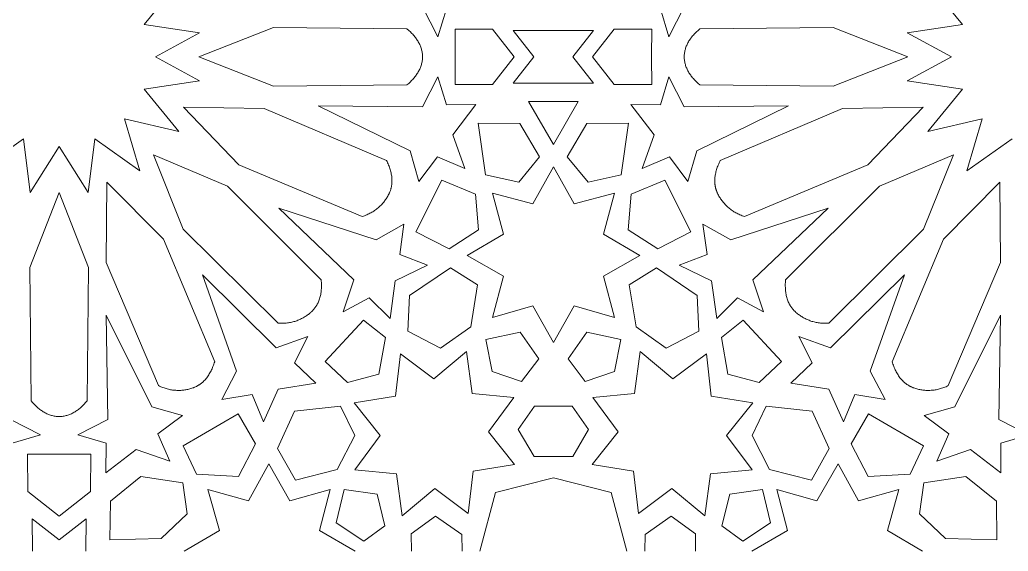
# Model space of a CAD drawing. Header units: millimetres. Extents: x -169 to 2587, y -2213 to 542.
# Drawn here: x 1173 to 2091, y -2213 to -1719 of the extents above; entities that cross this region are included whole.
import ezdxf

# ---------------------------------------------------------------- set-up
doc = ezdxf.new("R2010")
doc.units = ezdxf.units.MM

msp = doc.modelspace()

# ---------------------------------------------------------------- linework, layer by layer
at = {"color": 1, "lineweight": 20}
for points in [[(1134.43, -1859.33), (1176.3, -1829.62), (1182.41, -1879.54), (1209.36, -1836.58), (1236.3, -1879.54), (1242.42, -1829.62), (1284.29, -1859.33), (1270.21, -1810.95), (1320.64, -1822.88), (1288.51, -1783.39), (1339.81, -1775.73), (1298.76, -1753.45), (1339.81, -1731.18), (1288.51, -1723.51), (1320.64, -1684.03), (1270.21, -1695.95), (1284.29, -1647.57), (1242.42, -1677.28), (1236.3, -1627.36), (1209.36, -1670.33), (1182.41, -1627.36), (1176.3, -1677.28), (1134.43, -1647.57)], [(2094.87, -1829.62), (2053, -1859.33), (2067.08, -1810.95), (2016.65, -1822.88), (2048.78, -1783.39), (1997.48, -1775.73), (2038.53, -1753.45), (1997.48, -1731.18), (2048.78, -1723.51), (2016.65, -1684.03), (2067.08, -1695.95), (2053, -1647.57), (2094.87, -1677.28)], [(1325.48, -2212.51), (1358.27, -2193.38), (1347.63, -2155.24), (1385.22, -2165.68), (1404.13, -2131.33), (1423.71, -2165.68), (1461.09, -2155.24), (1451.2, -2193.38), (1484.36, -2212.51)], [(2011.81, -2212.51), (1979.02, -2193.38), (1989.66, -2155.24), (1952.07, -2165.68), (1933.16, -2131.33), (1913.58, -2165.68), (1876.2, -2155.24), (1886.09, -2193.38), (1852.93, -2212.51)], [(1736.98, -2212.51), (1722.35, -2158.01), (1668.64, -2144.29), (1614.94, -2158.01), (1600.31, -2212.51)], [(1234.05, -2212.51), (1234.34, -2182.56), (1209.36, -2201.83), (1184.38, -2182.56), (1184.67, -2212.51)], [(1583.79, -2212.51), (1583.47, -2196.96), (1559.18, -2180.03), (1536.44, -2196.49), (1536.72, -2212.51)], [(1753.49, -2212.51), (1753.82, -2196.96), (1778.11, -2180.03), (1800.85, -2196.49), (1800.57, -2212.51)]]:
    msp.add_lwpolyline(points, dxfattribs=at)
for points in [[(1596.61, -1709.29), (1569.18, -1708.97), (1561.21, -1735.02), (1547.1, -1707.06), (1450.17, -1707.9), (1535.42, -1666.09), (1543.68, -1637.72), (1560.84, -1660.65), (1586.25, -1649.77), (1575.11, -1680.88)], [(1740.68, -1709.29), (1768.11, -1708.97), (1776.08, -1735.02), (1790.18, -1707.06), (1887.11, -1707.9), (1801.87, -1666.09), (1793.61, -1637.72), (1776.45, -1660.65), (1751.03, -1649.77), (1762.18, -1680.88)], [(1408.64, -1726.19), (1532.53, -1727.4), (1534.17, -1728.84), (1535.72, -1730.3), (1536.46, -1731.03), (1537.19, -1731.78), (1537.89, -1732.52), (1538.56, -1733.28), (1539.21, -1734.03), (1539.84, -1734.8), (1540.45, -1735.57), (1541.03, -1736.34), (1541.59, -1737.13), (1542.12, -1737.92), (1542.62, -1738.71), (1543.11, -1739.52), (1543.56, -1740.33), (1543.99, -1741.14), (1544.39, -1741.97), (1544.77, -1742.8), (1545.12, -1743.64), (1545.44, -1744.49), (1545.73, -1745.34), (1546, -1746.21), (1546.24, -1747.08), (1546.45, -1747.96), (1546.63, -1748.86), (1546.78, -1749.76), (1546.9, -1750.67), (1547, -1751.58), (1547.06, -1752.51), (1547.09, -1753.45), (1547.06, -1754.39), (1547, -1755.32), (1546.9, -1756.24), (1546.78, -1757.15), (1546.63, -1758.05), (1546.45, -1758.94), (1546.24, -1759.82), (1546, -1760.69), (1545.73, -1761.56), (1545.44, -1762.41), (1545.12, -1763.26), (1544.77, -1764.1), (1544.39, -1764.93), (1543.99, -1765.76), (1543.56, -1766.58), (1543.11, -1767.39), (1542.62, -1768.19), (1542.12, -1768.99), (1541.59, -1769.77), (1541.03, -1770.56), (1540.45, -1771.33), (1539.84, -1772.1), (1539.21, -1772.87), (1538.56, -1773.63), (1537.89, -1774.38), (1537.19, -1775.13), (1536.46, -1775.87), (1535.72, -1776.6), (1534.17, -1778.06), (1532.53, -1779.51), (1408.64, -1780.71), (1339.15, -1753.45)], [(1928.65, -1726.19), (1804.76, -1727.4), (1803.12, -1728.84), (1801.57, -1730.3), (1800.82, -1731.03), (1800.1, -1731.78), (1799.4, -1732.52), (1798.73, -1733.28), (1798.07, -1734.03), (1797.44, -1734.8), (1796.84, -1735.57), (1796.26, -1736.34), (1795.7, -1737.13), (1795.17, -1737.92), (1794.66, -1738.71), (1794.18, -1739.52), (1793.73, -1740.33), (1793.3, -1741.14), (1792.9, -1741.97), (1792.52, -1742.8), (1792.17, -1743.64), (1791.85, -1744.49), (1791.55, -1745.34), (1791.29, -1746.21), (1791.05, -1747.08), (1790.84, -1747.96), (1790.66, -1748.86), (1790.51, -1749.76), (1790.38, -1750.67), (1790.29, -1751.58), (1790.23, -1752.51), (1790.2, -1753.45), (1790.23, -1754.39), (1790.29, -1755.32), (1790.38, -1756.24), (1790.51, -1757.15), (1790.66, -1758.05), (1790.84, -1758.94), (1791.05, -1759.82), (1791.29, -1760.69), (1791.55, -1761.56), (1791.85, -1762.41), (1792.17, -1763.26), (1792.52, -1764.1), (1792.9, -1764.93), (1793.3, -1765.76), (1793.73, -1766.58), (1794.18, -1767.39), (1794.66, -1768.19), (1795.17, -1768.99), (1795.7, -1769.77), (1796.26, -1770.56), (1796.84, -1771.33), (1797.44, -1772.1), (1798.07, -1772.87), (1798.73, -1773.63), (1799.4, -1774.38), (1800.1, -1775.13), (1800.82, -1775.87), (1801.57, -1776.6), (1803.12, -1778.06), (1804.76, -1779.51), (1928.65, -1780.71), (1998.14, -1753.45)], [(1577.5, -1753.94), (1577.5, -1753.45), (1577.5, -1752.96), (1577.26, -1727.89), (1612.02, -1727.89), (1632.14, -1753.45), (1612.02, -1779.01), (1577.26, -1779.01)], [(1668.64, -1778.02), (1631.29, -1778.02), (1650.63, -1753.45), (1631.29, -1728.88), (1706, -1728.88), (1686.65, -1753.45), (1706, -1778.02)], [(1759.79, -1753.94), (1759.79, -1753.45), (1759.79, -1752.96), (1760.03, -1727.89), (1725.27, -1727.89), (1705.14, -1753.45), (1725.27, -1779.01), (1760.03, -1779.01)], [(1596.61, -1797.61), (1569.18, -1797.93), (1561.21, -1771.89), (1547.1, -1799.84), (1450.17, -1799), (1535.42, -1840.81), (1543.68, -1869.18), (1560.84, -1846.26), (1586.25, -1857.13), (1575.11, -1826.02)], [(1740.68, -1797.61), (1768.11, -1797.93), (1776.08, -1771.89), (1790.18, -1799.84), (1887.11, -1799), (1801.87, -1840.81), (1793.61, -1869.18), (1776.45, -1846.26), (1751.03, -1857.13), (1762.18, -1826.02)], [(1513.53, -1849.65), (1399.87, -1801.46), (1324.99, -1800.16), (1376.4, -1853.86), (1491.02, -1901.74), (1492.11, -1901.36), (1493.18, -1900.97), (1494.22, -1900.56), (1495.24, -1900.14), (1496.23, -1899.69), (1497.2, -1899.23), (1498.14, -1898.75), (1499.07, -1898.26), (1499.97, -1897.75), (1500.85, -1897.22), (1501.7, -1896.68), (1502.54, -1896.12), (1503.35, -1895.55), (1504.15, -1894.96), (1504.92, -1894.35), (1505.67, -1893.73), (1506.4, -1893.1), (1507.11, -1892.46), (1507.81, -1891.79), (1508.48, -1891.12), (1509.14, -1890.43), (1509.78, -1889.73), (1510.4, -1889.02), (1511, -1888.29), (1511.58, -1887.55), (1512.15, -1886.8), (1512.7, -1886.04), (1513.24, -1885.26), (1513.76, -1884.48), (1514.26, -1883.68), (1514.75, -1882.87), (1515.22, -1882.05), (1515.72, -1881.09), (1515.95, -1880.61), (1516.17, -1880.13), (1516.38, -1879.65), (1516.59, -1879.17), (1516.78, -1878.68), (1516.96, -1878.2), (1517.14, -1877.71), (1517.3, -1877.23), (1517.45, -1876.74), (1517.6, -1876.26), (1517.73, -1875.77), (1517.86, -1875.28), (1517.98, -1874.79), (1518.08, -1874.3), (1518.18, -1873.81), (1518.27, -1873.32), (1518.35, -1872.83), (1518.42, -1872.33), (1518.49, -1871.84), (1518.54, -1871.34), (1518.58, -1870.85), (1518.62, -1870.35), (1518.66, -1869.35), (1518.67, -1868.35), (1518.65, -1867.35), (1518.59, -1866.34), (1518.51, -1865.33), (1518.38, -1864.32), (1518.23, -1863.3), (1518.04, -1862.27), (1517.83, -1861.25), (1517.58, -1860.22), (1517.3, -1859.18), (1516.99, -1858.14), (1516.66, -1857.1), (1516.29, -1856.05), (1515.9, -1854.99), (1515.48, -1853.93), (1515.03, -1852.87), (1514.55, -1851.8), (1514.05, -1850.73)], [(1668.64, -1834.77), (1645.48, -1795.01), (1691.81, -1795.01)], [(1823.76, -1849.65), (1937.42, -1801.46), (2012.3, -1800.16), (1960.89, -1853.86), (1846.27, -1901.74), (1845.17, -1901.36), (1844.11, -1900.97), (1843.07, -1900.56), (1842.05, -1900.14), (1841.06, -1899.69), (1840.09, -1899.23), (1839.14, -1898.75), (1838.22, -1898.26), (1837.32, -1897.75), (1836.44, -1897.22), (1835.58, -1896.68), (1834.75, -1896.12), (1833.94, -1895.55), (1833.14, -1894.96), (1832.37, -1894.35), (1831.62, -1893.73), (1830.89, -1893.1), (1830.17, -1892.46), (1829.48, -1891.79), (1828.81, -1891.12), (1828.15, -1890.43), (1827.51, -1889.73), (1826.89, -1889.02), (1826.29, -1888.29), (1825.7, -1887.55), (1825.14, -1886.8), (1824.59, -1886.04), (1824.05, -1885.26), (1823.53, -1884.48), (1823.03, -1883.68), (1822.54, -1882.87), (1822.07, -1882.05), (1821.57, -1881.09), (1821.34, -1880.61), (1821.12, -1880.13), (1820.9, -1879.65), (1820.7, -1879.17), (1820.51, -1878.68), (1820.33, -1878.2), (1820.15, -1877.71), (1819.99, -1877.23), (1819.83, -1876.74), (1819.69, -1876.26), (1819.55, -1875.77), (1819.43, -1875.28), (1819.31, -1874.79), (1819.2, -1874.3), (1819.11, -1873.81), (1819.02, -1873.32), (1818.94, -1872.83), (1818.86, -1872.33), (1818.8, -1871.84), (1818.75, -1871.34), (1818.71, -1870.85), (1818.67, -1870.35), (1818.62, -1869.35), (1818.61, -1868.35), (1818.64, -1867.35), (1818.69, -1866.34), (1818.78, -1865.33), (1818.91, -1864.32), (1819.06, -1863.3), (1819.25, -1862.27), (1819.46, -1861.25), (1819.71, -1860.22), (1819.99, -1859.18), (1820.29, -1858.14), (1820.63, -1857.1), (1821, -1856.05), (1821.39, -1854.99), (1821.81, -1853.93), (1822.26, -1852.87), (1822.73, -1851.8), (1823.24, -1850.73)], [(1605.64, -1863.06), (1636.45, -1869.85), (1655.83, -1846.38), (1637.6, -1815.5), (1598.7, -1814.89)], [(1731.65, -1863.06), (1700.83, -1869.85), (1681.46, -1846.38), (1699.69, -1815.5), (1738.59, -1814.89)], [(1452.91, -1960.61), (1365.73, -1873.44), (1296.97, -1844.39), (1324.54, -1913.55), (1412.74, -2000.78), (1413.88, -2000.84), (1415.01, -2000.87), (1416.13, -2000.87), (1417.23, -2000.85), (1418.31, -2000.81), (1419.38, -2000.74), (1420.43, -2000.65), (1421.47, -2000.53), (1422.49, -2000.39), (1423.5, -2000.22), (1424.49, -2000.04), (1425.47, -1999.83), (1426.44, -1999.59), (1427.39, -1999.34), (1428.33, -1999.06), (1429.26, -1998.77), (1430.17, -1998.45), (1431.07, -1998.11), (1431.96, -1997.75), (1432.83, -1997.38), (1433.69, -1996.98), (1434.54, -1996.56), (1435.38, -1996.13), (1436.21, -1995.68), (1437.02, -1995.2), (1437.83, -1994.71), (1438.62, -1994.21), (1439.41, -1993.68), (1440.18, -1993.14), (1440.94, -1992.59), (1441.69, -1992.02), (1442.44, -1991.43), (1443.25, -1990.72), (1443.64, -1990.36), (1444.03, -1989.99), (1444.4, -1989.62), (1444.77, -1989.25), (1445.13, -1988.87), (1445.48, -1988.49), (1445.82, -1988.1), (1446.15, -1987.71), (1446.47, -1987.31), (1446.79, -1986.91), (1447.09, -1986.51), (1447.39, -1986.1), (1447.68, -1985.69), (1447.96, -1985.27), (1448.24, -1984.85), (1448.5, -1984.43), (1448.76, -1984), (1449.01, -1983.56), (1449.25, -1983.13), (1449.48, -1982.68), (1449.71, -1982.24), (1449.92, -1981.79), (1450.34, -1980.88), (1450.72, -1979.95), (1451.07, -1979), (1451.39, -1978.05), (1451.69, -1977.07), (1451.95, -1976.08), (1452.19, -1975.07), (1452.39, -1974.05), (1452.58, -1973.01), (1452.73, -1971.96), (1452.86, -1970.89), (1452.96, -1969.81), (1453.04, -1968.71), (1453.09, -1967.59), (1453.12, -1966.46), (1453.12, -1965.32), (1453.1, -1964.16), (1453.06, -1962.99), (1453, -1961.81)], [(1884.38, -1960.61), (1971.56, -1873.44), (2040.32, -1844.39), (2012.74, -1913.55), (1924.55, -2000.78), (1923.4, -2000.84), (1922.27, -2000.87), (1921.16, -2000.87), (1920.06, -2000.85), (1918.98, -2000.81), (1917.91, -2000.74), (1916.86, -2000.65), (1915.82, -2000.53), (1914.8, -2000.39), (1913.79, -2000.22), (1912.79, -2000.04), (1911.81, -1999.83), (1910.85, -1999.59), (1909.9, -1999.34), (1908.96, -1999.06), (1908.03, -1998.77), (1907.12, -1998.45), (1906.22, -1998.11), (1905.33, -1997.75), (1904.46, -1997.38), (1903.6, -1996.98), (1902.75, -1996.56), (1901.91, -1996.13), (1901.08, -1995.68), (1900.26, -1995.2), (1899.46, -1994.71), (1898.67, -1994.21), (1897.88, -1993.68), (1897.11, -1993.14), (1896.35, -1992.59), (1895.6, -1992.02), (1894.85, -1991.43), (1894.04, -1990.72), (1893.65, -1990.36), (1893.26, -1989.99), (1892.89, -1989.62), (1892.52, -1989.25), (1892.16, -1988.87), (1891.81, -1988.49), (1891.47, -1988.1), (1891.14, -1987.71), (1890.82, -1987.31), (1890.5, -1986.91), (1890.2, -1986.51), (1889.9, -1986.1), (1889.61, -1985.69), (1889.33, -1985.27), (1889.05, -1984.85), (1888.79, -1984.43), (1888.53, -1984), (1888.28, -1983.56), (1888.04, -1983.13), (1887.81, -1982.68), (1887.58, -1982.24), (1887.36, -1981.79), (1886.95, -1980.88), (1886.57, -1979.95), (1886.22, -1979), (1885.9, -1978.05), (1885.6, -1977.07), (1885.34, -1976.08), (1885.1, -1975.07), (1884.89, -1974.05), (1884.71, -1973.01), (1884.56, -1971.96), (1884.43, -1970.89), (1884.33, -1969.81), (1884.25, -1968.71), (1884.2, -1967.59), (1884.17, -1966.46), (1884.16, -1965.32), (1884.18, -1964.16), (1884.23, -1962.99), (1884.29, -1961.81)], [(1687.89, -1890.05), (1725.37, -1879.97), (1715.11, -1918.01), (1748.86, -1937.92), (1715.11, -1957.18), (1725.37, -1995.42), (1687.89, -1984.61), (1668.64, -2018.78), (1649.4, -1984.61), (1611.92, -1995.42), (1622.18, -1957.18), (1588.42, -1937.92), (1622.18, -1918.01), (1611.92, -1879.97), (1649.4, -1890.05), (1668.64, -1855.5)], [(1353.88, -2036.51), (1306.19, -1922.64), (1253.65, -1869.77), (1253.1, -1944.47), (1301.7, -2058.78), (1302.74, -2059.26), (1303.77, -2059.72), (1304.8, -2060.14), (1305.82, -2060.53), (1306.84, -2060.9), (1307.85, -2061.24), (1308.85, -2061.54), (1309.86, -2061.83), (1310.85, -2062.08), (1311.85, -2062.3), (1312.83, -2062.5), (1313.82, -2062.68), (1314.8, -2062.82), (1315.77, -2062.95), (1316.74, -2063.04), (1317.71, -2063.11), (1318.67, -2063.16), (1319.62, -2063.19), (1320.58, -2063.19), (1321.53, -2063.16), (1322.47, -2063.12), (1323.41, -2063.05), (1324.35, -2062.96), (1325.28, -2062.85), (1326.21, -2062.72), (1327.14, -2062.57), (1328.06, -2062.39), (1328.98, -2062.2), (1329.9, -2061.99), (1330.81, -2061.76), (1331.72, -2061.51), (1332.63, -2061.24), (1333.65, -2060.89), (1334.14, -2060.7), (1334.64, -2060.5), (1335.12, -2060.3), (1335.6, -2060.09), (1336.07, -2059.87), (1336.54, -2059.65), (1337, -2059.42), (1337.45, -2059.18), (1337.9, -2058.93), (1338.34, -2058.68), (1338.78, -2058.42), (1339.21, -2058.15), (1339.63, -2057.87), (1340.04, -2057.59), (1340.46, -2057.3), (1340.86, -2057.01), (1341.26, -2056.7), (1341.65, -2056.4), (1342.04, -2056.08), (1342.42, -2055.76), (1342.8, -2055.43), (1343.17, -2055.09), (1343.89, -2054.4), (1344.59, -2053.68), (1345.27, -2052.93), (1345.93, -2052.16), (1346.56, -2051.36), (1347.18, -2050.54), (1347.78, -2049.69), (1348.36, -2048.82), (1348.91, -2047.92), (1349.45, -2047), (1349.97, -2046.05), (1350.47, -2045.08), (1350.96, -2044.09), (1351.43, -2043.07), (1351.88, -2042.04), (1352.31, -2040.97), (1352.73, -2039.89), (1353.13, -2038.78), (1353.51, -2037.66)], [(1540.88, -1916.01), (1571.65, -1931.77), (1599.1, -1914.19), (1596.39, -1880.84), (1564.99, -1868.11)], [(1796.41, -1916.01), (1765.64, -1931.77), (1738.19, -1914.19), (1740.9, -1880.84), (1772.3, -1868.11)], [(1983.4, -2036.51), (2031.1, -1922.64), (2083.63, -1869.77), (2084.19, -1944.47), (2035.59, -2058.78), (2034.55, -2059.26), (2033.52, -2059.72), (2032.49, -2060.14), (2031.47, -2060.53), (2030.45, -2060.9), (2029.44, -2061.24), (2028.43, -2061.54), (2027.43, -2061.83), (2026.44, -2062.08), (2025.44, -2062.3), (2024.46, -2062.5), (2023.47, -2062.68), (2022.49, -2062.82), (2021.52, -2062.95), (2020.55, -2063.04), (2019.58, -2063.11), (2018.62, -2063.16), (2017.66, -2063.19), (2016.71, -2063.19), (2015.76, -2063.16), (2014.82, -2063.12), (2013.88, -2063.05), (2012.94, -2062.96), (2012, -2062.85), (2011.07, -2062.72), (2010.15, -2062.57), (2009.22, -2062.39), (2008.3, -2062.2), (2007.39, -2061.99), (2006.48, -2061.76), (2005.57, -2061.51), (2004.66, -2061.24), (2003.64, -2060.89), (2003.14, -2060.7), (2002.65, -2060.5), (2002.17, -2060.3), (2001.69, -2060.09), (2001.21, -2059.87), (2000.75, -2059.65), (2000.29, -2059.42), (1999.83, -2059.18), (1999.39, -2058.93), (1998.95, -2058.68), (1998.51, -2058.42), (1998.08, -2058.15), (1997.66, -2057.87), (1997.24, -2057.59), (1996.83, -2057.3), (1996.43, -2057.01), (1996.03, -2056.7), (1995.64, -2056.4), (1995.25, -2056.08), (1994.87, -2055.76), (1994.49, -2055.43), (1994.12, -2055.09), (1993.4, -2054.4), (1992.7, -2053.68), (1992.02, -2052.93), (1991.36, -2052.16), (1990.72, -2051.36), (1990.11, -2050.54), (1989.51, -2049.69), (1988.93, -2048.82), (1988.37, -2047.92), (1987.84, -2047), (1987.32, -2046.05), (1986.81, -2045.08), (1986.33, -2044.09), (1985.86, -2043.07), (1985.41, -2042.04), (1984.98, -2040.97), (1984.56, -2039.89), (1984.16, -2038.78), (1983.78, -2037.66)], [(1236.62, -1949.04), (1235.41, -2072.92), (1233.97, -2074.56), (1232.51, -2076.11), (1231.77, -2076.86), (1231.03, -2077.58), (1230.29, -2078.28), (1229.53, -2078.96), (1228.77, -2079.61), (1228.01, -2080.24), (1227.24, -2080.84), (1226.46, -2081.42), (1225.68, -2081.98), (1224.89, -2082.51), (1224.1, -2083.02), (1223.29, -2083.5), (1222.48, -2083.96), (1221.67, -2084.38), (1220.84, -2084.79), (1220.01, -2085.16), (1219.17, -2085.51), (1218.32, -2085.83), (1217.46, -2086.13), (1216.6, -2086.39), (1215.73, -2086.63), (1214.84, -2086.84), (1213.95, -2087.02), (1213.05, -2087.18), (1212.14, -2087.3), (1211.22, -2087.39), (1210.3, -2087.45), (1209.36, -2087.49), (1208.42, -2087.45), (1207.49, -2087.39), (1206.57, -2087.3), (1205.66, -2087.18), (1204.76, -2087.02), (1203.87, -2086.84), (1202.99, -2086.63), (1202.12, -2086.39), (1201.25, -2086.13), (1200.39, -2085.83), (1199.55, -2085.51), (1198.71, -2085.16), (1197.87, -2084.79), (1197.05, -2084.38), (1196.23, -2083.96), (1195.42, -2083.5), (1194.62, -2083.02), (1193.82, -2082.51), (1193.03, -2081.98), (1192.25, -2081.42), (1191.47, -2080.84), (1190.7, -2080.24), (1189.94, -2079.61), (1189.18, -2078.96), (1188.43, -2078.28), (1187.68, -2077.58), (1186.94, -2076.86), (1186.2, -2076.11), (1184.74, -2074.56), (1183.3, -2072.92), (1182.1, -1949.04), (1209.36, -1879.54)], [(1516.88, -1996.52), (1497.54, -1977.26), (1473.42, -1990.3), (1483.15, -1960.57), (1413.43, -1893.89), (1503.83, -1923.24), (1529.8, -1908.75), (1525.81, -1937.01), (1551.63, -1946.89), (1521.66, -1961.34)], [(1820.41, -1996.52), (1839.75, -1977.26), (1863.87, -1990.3), (1854.13, -1960.57), (1923.85, -1893.89), (1833.46, -1923.24), (1807.49, -1908.75), (1811.48, -1937.01), (1785.65, -1946.89), (1815.63, -1961.34)], [(1447.87, -2056.46), (1428.09, -2037.65), (1440.49, -2013.2), (1411.02, -2023.72), (1342.48, -1955.83), (1374.25, -2045.38), (1360.44, -2071.72), (1388.6, -2066.98), (1399.17, -2092.52), (1412.82, -2062.18)], [(1533.54, -2008.31), (1535.08, -1974.96), (1572.91, -1949.5), (1598.22, -1965.26), (1591.78, -2004.06), (1563.7, -2024.07)], [(1803.75, -2008.31), (1802.21, -1974.96), (1764.37, -1949.5), (1739.07, -1965.26), (1745.51, -2004.06), (1773.59, -2024.07)], [(1889.42, -2056.46), (1909.2, -2037.65), (1896.8, -2013.2), (1926.27, -2023.72), (1994.8, -1955.83), (1963.04, -2045.38), (1976.84, -2071.72), (1948.69, -2066.98), (1938.12, -2092.52), (1924.47, -2062.18)], [(1165.91, -2139.76), (1165.78, -2112.33), (1191.88, -2104.54), (1164.01, -2090.24), (1165.52, -1993.33), (1123.12, -2078.29), (1094.7, -2086.35), (1117.5, -2103.66), (1106.46, -2129), (1137.65, -2118.07)], [(1252.81, -2139.76), (1252.94, -2112.33), (1226.84, -2104.54), (1254.7, -2090.24), (1253.2, -1993.33), (1295.6, -2078.29), (1324.02, -2086.35), (1301.21, -2103.66), (1312.26, -2129), (1281.07, -2118.07)], [(1492.23, -1998.08), (1456.51, -2036.45), (1477.3, -2055.89), (1506.54, -2048.14), (1512.5, -2013.94)], [(1845.06, -1998.08), (1880.77, -2036.45), (1859.99, -2055.89), (1830.75, -2048.14), (1824.79, -2013.94)], [(2084.48, -2139.76), (2084.35, -2112.33), (2110.45, -2104.54), (2082.59, -2090.24), (2084.09, -1993.33), (2041.69, -2078.29), (2013.27, -2086.35), (2036.08, -2103.66), (2025.03, -2129), (2056.22, -2118.07)], [(1639.03, -2054.92), (1611.84, -2045.67), (1605.84, -2016.04), (1637.65, -2009.07), (1654.99, -2033.77)], [(1698.26, -2054.92), (1725.45, -2045.67), (1731.45, -2016.04), (1699.63, -2009.07), (1682.29, -2033.77)], [(1528.03, -2179.55), (1558.56, -2154.38), (1589.58, -2177.56), (1594.05, -2138.27), (1632.65, -2132.09), (1608.44, -2101.71), (1632, -2069.78), (1593.31, -2066.1), (1588.03, -2027.13), (1557.5, -2052.3), (1526.48, -2029.12), (1522.01, -2068.4), (1483.42, -2074.59), (1507.62, -2104.97), (1484.06, -2136.9), (1522.76, -2140.58)], [(1809.25, -2179.55), (1778.73, -2154.38), (1747.71, -2177.56), (1743.24, -2138.27), (1704.64, -2132.09), (1728.84, -2101.71), (1705.28, -2069.78), (1743.98, -2066.1), (1749.26, -2027.13), (1779.78, -2052.3), (1810.81, -2029.12), (1815.28, -2068.4), (1853.87, -2074.59), (1829.67, -2104.97), (1853.23, -2136.9), (1814.53, -2140.58)], [(1324.73, -2114.75), (1375.8, -2085.05), (1391.9, -2112.84), (1376.05, -2143.1), (1337.04, -2141.07)], [(1428.11, -2082.57), (1470.95, -2077.89), (1483.99, -2105), (1467.74, -2136.72), (1428.84, -2146.44), (1412.24, -2117.28)], [(1668.64, -2077.75), (1651.13, -2077.75), (1636.07, -2099.59), (1650.68, -2124.45), (1686.61, -2124.45), (1701.21, -2099.59), (1686.16, -2077.75)], [(1909.18, -2082.57), (1866.34, -2077.89), (1853.3, -2105), (1869.55, -2136.72), (1908.45, -2146.44), (1925.05, -2117.28)], [(2012.55, -2114.75), (1961.49, -2085.05), (1945.39, -2112.84), (1961.24, -2143.1), (2000.25, -2141.07)], [(1209.39, -2122.4), (1238.81, -2122.4), (1238.47, -2157.16), (1209.36, -2179.93), (1180.24, -2157.16), (1179.9, -2122.4)], [(1256.96, -2166.12), (1285.34, -2143.02), (1324.34, -2148.9), (1328.26, -2177.88), (1304.1, -2200.56), (1256.61, -2201.82)], [(2080.33, -2166.12), (2051.95, -2143.02), (2012.95, -2148.9), (2009.03, -2177.88), (2033.19, -2200.56), (2080.68, -2201.82)], [(1474.29, -2155.2), (1466.94, -2186.24), (1492.64, -2203.17), (1512.06, -2189.06), (1504.82, -2159.43)], [(1862.99, -2155.2), (1870.35, -2186.24), (1844.65, -2203.17), (1825.23, -2189.06), (1832.47, -2159.43)]]:
    msp.add_lwpolyline(points, close=True, dxfattribs=at)

doc.saveas('drawing.dxf')
